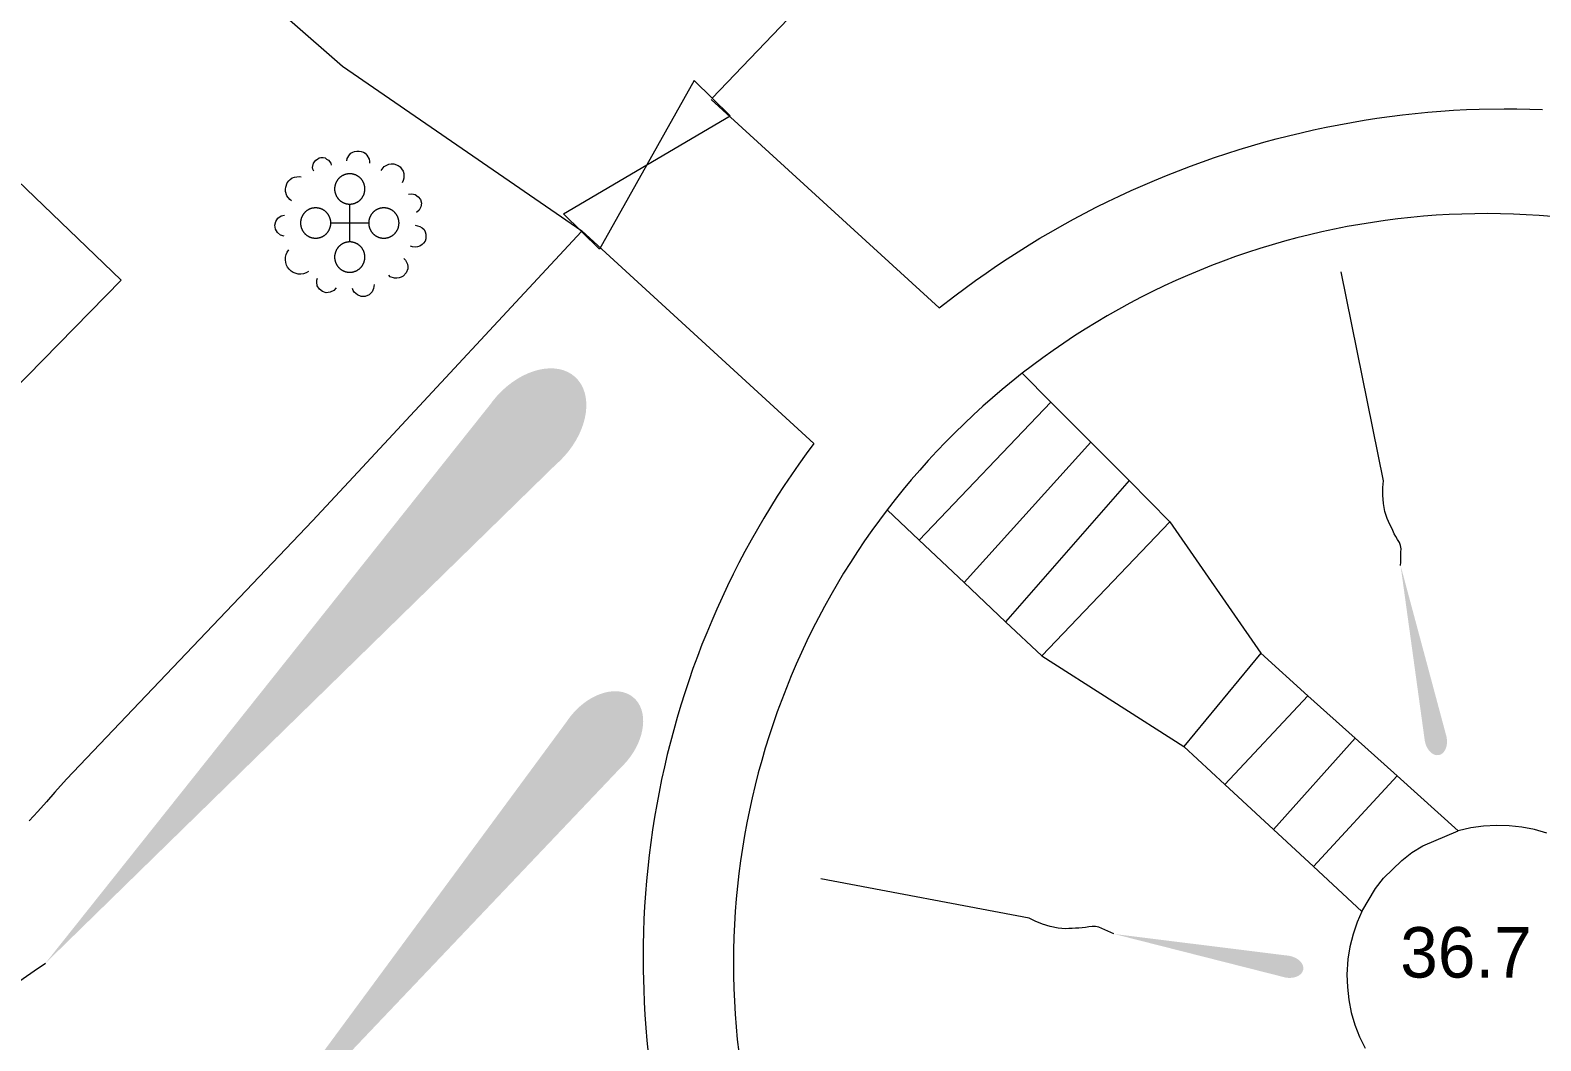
# Model space of a CAD drawing. Header units: millimetres. Extents: x 833924389 to 835767163, y 817400000 to 818811854.
# Drawn here: x 835464360 to 835494266, y 817936716 to 817956732 of the extents above; entities that cross this region are included whole.
import ezdxf
from ezdxf.enums import TextEntityAlignment as Align

# ---------------------------------------------------------------- set-up
doc = ezdxf.new("R2010")
doc.units = ezdxf.units.MM
doc.header["$LTSCALE"] = 10
doc.header["$MEASUREMENT"] = 0
doc.layers.add('01_Base_Plan', color=5, linetype='Continuous', lineweight=5)
doc.styles.add('11SW4B$0$Style-ENGINEERING', font='ENGINEERING.shx')

# ---------------------------------------------------------------- blocks, each defined once
blk = doc.blocks.new('11SW4B$0$OVTMIS')
at = {"layer": '01_Base_Plan', "linetype": 'Continuous', "lineweight": 0}
for p, q in [((-0.016, -0.011), (-0.016, 0.364)), ((-0.391, -0.011), (-0.016, -0.011)), ((-0.016, -0.011), (0.359, -0.011)), ((-0.016, -0.386), (-0.016, -0.011))]:
    blk.add_line(p, q, dxfattribs=at)
at = {"layer": '01_Base_Plan', "linetype": 'Continuous', "lineweight": 0, "flags": 128}
for points in [[(-0.729, 1.016), (-0.744, 1.054), (-0.751, 1.091), (-0.736, 1.174), (-0.691, 1.234), (-0.654, 1.256), (-0.624, 1.279), (-0.586, 1.286), (-0.541, 1.286), (-0.504, 1.279), (-0.474, 1.256), (-0.436, 1.234), (-0.391, 1.174), (-0.384, 1.136)], [(-0.076, 1.219), (-0.069, 1.264), (-0.024, 1.339), (0.006, 1.369), (0.044, 1.391), (0.081, 1.406), (0.126, 1.414), (0.171, 1.414), (0.209, 1.406), (0.254, 1.391), (0.291, 1.369), (0.321, 1.331), (0.366, 1.256), (0.374, 1.211), (0.374, 1.174)], [(-1.171, 0.431), (-1.201, 0.454), (-1.261, 0.529), (-1.291, 0.611), (-1.291, 0.656), (-1.284, 0.701), (-1.254, 0.784), (-1.224, 0.821), (-1.194, 0.851), (-1.156, 0.881), (-1.111, 0.896), (-1.021, 0.911), (-0.976, 0.904)], [(-0.016, 0.964), (-0.021, 0.964), (-0.027, 0.964), (-0.032, 0.963), (-0.037, 0.963), (-0.042, 0.963), (-0.048, 0.962), (-0.053, 0.961), (-0.058, 0.961), (-0.063, 0.96), (-0.068, 0.959), (-0.073, 0.958), (-0.079, 0.957), (-0.084, 0.956), (-0.089, 0.955), (-0.094, 0.954), (-0.099, 0.952), (-0.104, 0.951), (-0.109, 0.949), (-0.114, 0.947), (-0.119, 0.946), (-0.124, 0.944), (-0.129, 0.942), (-0.133, 0.94), (-0.138, 0.938), (-0.143, 0.936), (-0.148, 0.933), (-0.152, 0.931), (-0.157, 0.929), (-0.162, 0.926), (-0.166, 0.924), (-0.171, 0.921), (-0.175, 0.918), (-0.18, 0.915), (-0.184, 0.912), (-0.188, 0.91), (-0.193, 0.906), (-0.197, 0.903), (-0.201, 0.9), (-0.205, 0.897), (-0.209, 0.894), (-0.213, 0.89), (-0.217, 0.887), (-0.221, 0.883), (-0.225, 0.88), (-0.228, 0.876), (-0.232, 0.872), (-0.236, 0.868), (-0.239, 0.865), (-0.243, 0.861), (-0.246, 0.857), (-0.249, 0.853), (-0.253, 0.848), (-0.256, 0.844), (-0.259, 0.84), (-0.262, 0.836), (-0.265, 0.832), (-0.268, 0.827), (-0.271, 0.823), (-0.273, 0.818), (-0.276, 0.814), (-0.279, 0.809), (-0.281, 0.805), (-0.283, 0.8), (-0.286, 0.795), (-0.288, 0.79), (-0.29, 0.786), (-0.292, 0.781), (-0.294, 0.776), (-0.296, 0.771), (-0.298, 0.766), (-0.3, 0.761), (-0.301, 0.756), (-0.303, 0.751), (-0.305, 0.746), (-0.306, 0.741), (-0.307, 0.736), (-0.308, 0.731), (-0.31, 0.726), (-0.311, 0.721), (-0.312, 0.716), (-0.313, 0.711), (-0.313, 0.706), (-0.314, 0.7), (-0.315, 0.695), (-0.315, 0.69), (-0.315, 0.685), (-0.316, 0.679), (-0.316, 0.674), (-0.316, 0.669), (-0.316, 0.664), (-0.316, 0.658), (-0.316, 0.653), (-0.316, 0.648), (-0.315, 0.643), (-0.315, 0.638), (-0.315, 0.632), (-0.314, 0.627), (-0.313, 0.622), (-0.313, 0.617), (-0.312, 0.612), (-0.311, 0.607), (-0.31, 0.601), (-0.308, 0.596), (-0.307, 0.591), (-0.306, 0.586), (-0.305, 0.581), (-0.303, 0.576), (-0.301, 0.571), (-0.3, 0.566), (-0.298, 0.561), (-0.296, 0.556), (-0.294, 0.551), (-0.292, 0.547), (-0.29, 0.542), (-0.288, 0.537), (-0.286, 0.532), (-0.283, 0.528), (-0.281, 0.523), (-0.279, 0.518), (-0.276, 0.514), (-0.273, 0.509), (-0.271, 0.505), (-0.268, 0.5), (-0.265, 0.496), (-0.262, 0.492), (-0.259, 0.487), (-0.256, 0.483), (-0.253, 0.479), (-0.249, 0.475), (-0.246, 0.471), (-0.243, 0.467), (-0.239, 0.463), (-0.236, 0.459), (-0.232, 0.455), (-0.228, 0.452), (-0.225, 0.448), (-0.221, 0.444), (-0.217, 0.441), (-0.213, 0.437), (-0.209, 0.434), (-0.205, 0.431), (-0.201, 0.427), (-0.197, 0.424), (-0.193, 0.421), (-0.188, 0.418), (-0.184, 0.415), (-0.18, 0.412), (-0.175, 0.409), (-0.171, 0.407), (-0.166, 0.404), (-0.162, 0.401), (-0.157, 0.399), (-0.152, 0.396), (-0.148, 0.394), (-0.143, 0.392), (-0.138, 0.39), (-0.133, 0.388), (-0.129, 0.386), (-0.124, 0.384), (-0.119, 0.382), (-0.114, 0.38), (-0.109, 0.378), (-0.104, 0.377), (-0.099, 0.375), (-0.094, 0.374), (-0.089, 0.373), (-0.084, 0.371), (-0.079, 0.37), (-0.073, 0.369), (-0.068, 0.368), (-0.063, 0.367), (-0.058, 0.367), (-0.053, 0.366), (-0.048, 0.365), (-0.042, 0.365), (-0.037, 0.364), (-0.032, 0.364), (-0.027, 0.364), (-0.021, 0.364), (-0.016, 0.364)], [(-0.016, 0.364), (-0.011, 0.364), (-0.006, 0.364), (-0.001, 0.364), (0.005, 0.364), (0.01, 0.365), (0.015, 0.365), (0.02, 0.366), (0.026, 0.367), (0.031, 0.367), (0.036, 0.368), (0.041, 0.369), (0.046, 0.37), (0.051, 0.371), (0.056, 0.373), (0.061, 0.374), (0.067, 0.375), (0.071, 0.377), (0.077, 0.378), (0.081, 0.38), (0.086, 0.382), (0.091, 0.384), (0.096, 0.386), (0.101, 0.388), (0.106, 0.39), (0.111, 0.392), (0.115, 0.394), (0.12, 0.396), (0.125, 0.399), (0.129, 0.401), (0.134, 0.404), (0.138, 0.407), (0.143, 0.409), (0.147, 0.412), (0.152, 0.415), (0.156, 0.418), (0.16, 0.421), (0.164, 0.424), (0.169, 0.427), (0.173, 0.431), (0.177, 0.434), (0.181, 0.437), (0.185, 0.441), (0.188, 0.444), (0.192, 0.448), (0.196, 0.452), (0.2, 0.455), (0.203, 0.459), (0.207, 0.463), (0.21, 0.467), (0.214, 0.471), (0.217, 0.475), (0.22, 0.479), (0.223, 0.483), (0.227, 0.487), (0.23, 0.492), (0.233, 0.496), (0.235, 0.5), (0.238, 0.505), (0.241, 0.509), (0.244, 0.514), (0.246, 0.518), (0.249, 0.523), (0.251, 0.528), (0.253, 0.532), (0.256, 0.537), (0.258, 0.542), (0.26, 0.547), (0.262, 0.551), (0.264, 0.556), (0.266, 0.561), (0.267, 0.566), (0.269, 0.571), (0.271, 0.576), (0.272, 0.581), (0.274, 0.586), (0.275, 0.591), (0.276, 0.596), (0.277, 0.601), (0.278, 0.607), (0.279, 0.612), (0.28, 0.617), (0.281, 0.622), (0.282, 0.627), (0.282, 0.632), (0.283, 0.638), (0.283, 0.643), (0.283, 0.648), (0.284, 0.653), (0.284, 0.658), (0.284, 0.664), (0.284, 0.669), (0.284, 0.674), (0.283, 0.679), (0.283, 0.685), (0.283, 0.69), (0.282, 0.695), (0.282, 0.7), (0.281, 0.706), (0.28, 0.711), (0.279, 0.716), (0.278, 0.721), (0.277, 0.726), (0.276, 0.731), (0.275, 0.736), (0.274, 0.741), (0.272, 0.746), (0.271, 0.751), (0.269, 0.756), (0.267, 0.761), (0.266, 0.766), (0.264, 0.771), (0.262, 0.776), (0.26, 0.781), (0.258, 0.786), (0.256, 0.79), (0.253, 0.795), (0.251, 0.8), (0.249, 0.805), (0.246, 0.809), (0.244, 0.814), (0.241, 0.818), (0.238, 0.823), (0.235, 0.827), (0.233, 0.832), (0.23, 0.836), (0.227, 0.84), (0.223, 0.844), (0.22, 0.848), (0.217, 0.853), (0.214, 0.857), (0.21, 0.861), (0.207, 0.865), (0.203, 0.868), (0.2, 0.872), (0.196, 0.876), (0.192, 0.88), (0.188, 0.883), (0.185, 0.887), (0.181, 0.89), (0.177, 0.894), (0.173, 0.897), (0.169, 0.9), (0.164, 0.903), (0.16, 0.906), (0.156, 0.91), (0.152, 0.912), (0.147, 0.915), (0.143, 0.918), (0.138, 0.921), (0.134, 0.924), (0.129, 0.926), (0.125, 0.929), (0.12, 0.931), (0.115, 0.933), (0.111, 0.936), (0.106, 0.938), (0.101, 0.94), (0.096, 0.942), (0.091, 0.944), (0.086, 0.946), (0.081, 0.947), (0.077, 0.949), (0.071, 0.951), (0.067, 0.952), (0.061, 0.954), (0.056, 0.955), (0.051, 0.956), (0.046, 0.957), (0.041, 0.958), (0.036, 0.959), (0.031, 0.96), (0.026, 0.961), (0.02, 0.961), (0.015, 0.962), (0.01, 0.963), (0.005, 0.963), (-0.001, 0.963), (-0.006, 0.964), (-0.011, 0.964), (-0.016, 0.964)], [(0.606, 1.031), (0.666, 1.106), (0.756, 1.151), (0.801, 1.159), (0.854, 1.159), (0.944, 1.129), (0.981, 1.099), (1.011, 1.061), (1.041, 1.016), (1.056, 0.971), (1.056, 0.874), (1.041, 0.829), (1.019, 0.784)], [(1.146, 0.559), (1.214, 0.566), (1.281, 0.551), (1.341, 0.506), (1.386, 0.454), (1.401, 0.379), (1.394, 0.311), (1.356, 0.244), (1.304, 0.199)], [(-1.314, -0.274), (-1.389, -0.251), (-1.449, -0.199), (-1.486, -0.131), (-1.501, -0.056), (-1.479, 0.019), (-1.441, 0.086), (-1.374, 0.131), (-1.306, 0.146)], [(-0.391, -0.011), (-0.391, -0.006), (-0.391, -0.001), (-0.392, 0.004), (-0.392, 0.01), (-0.392, 0.015), (-0.393, 0.02), (-0.393, 0.025), (-0.394, 0.031), (-0.395, 0.036), (-0.396, 0.041), (-0.397, 0.046), (-0.398, 0.051), (-0.399, 0.056), (-0.4, 0.061), (-0.401, 0.066), (-0.403, 0.071), (-0.404, 0.076), (-0.406, 0.081), (-0.408, 0.086), (-0.409, 0.091), (-0.411, 0.096), (-0.413, 0.101), (-0.415, 0.106), (-0.417, 0.111), (-0.419, 0.115), (-0.422, 0.12), (-0.424, 0.125), (-0.426, 0.13), (-0.429, 0.134), (-0.431, 0.139), (-0.434, 0.143), (-0.437, 0.148), (-0.44, 0.152), (-0.442, 0.157), (-0.445, 0.161), (-0.448, 0.165), (-0.452, 0.169), (-0.455, 0.173), (-0.458, 0.178), (-0.461, 0.182), (-0.465, 0.186), (-0.468, 0.19), (-0.472, 0.193), (-0.475, 0.197), (-0.479, 0.201), (-0.483, 0.205), (-0.487, 0.208), (-0.49, 0.212), (-0.494, 0.215), (-0.498, 0.219), (-0.502, 0.222), (-0.506, 0.225), (-0.511, 0.228), (-0.515, 0.231), (-0.519, 0.235), (-0.523, 0.237), (-0.528, 0.24), (-0.532, 0.243), (-0.537, 0.246), (-0.541, 0.249), (-0.546, 0.251), (-0.55, 0.254), (-0.555, 0.256), (-0.56, 0.258), (-0.564, 0.261), (-0.569, 0.263), (-0.574, 0.265), (-0.579, 0.267), (-0.584, 0.269), (-0.589, 0.271), (-0.594, 0.272), (-0.598, 0.274), (-0.604, 0.276), (-0.608, 0.277), (-0.614, 0.279), (-0.619, 0.28), (-0.624, 0.281), (-0.629, 0.282), (-0.634, 0.283), (-0.639, 0.284), (-0.644, 0.285), (-0.649, 0.286), (-0.655, 0.286), (-0.66, 0.287), (-0.665, 0.288), (-0.67, 0.288), (-0.676, 0.288), (-0.681, 0.289), (-0.686, 0.289), (-0.691, 0.289), (-0.696, 0.289), (-0.702, 0.289), (-0.707, 0.288), (-0.712, 0.288), (-0.717, 0.288), (-0.723, 0.287), (-0.728, 0.286), (-0.733, 0.286), (-0.738, 0.285), (-0.743, 0.284), (-0.748, 0.283), (-0.754, 0.282), (-0.759, 0.281), (-0.764, 0.28), (-0.769, 0.279), (-0.774, 0.277), (-0.779, 0.276), (-0.784, 0.274), (-0.789, 0.272), (-0.794, 0.271), (-0.799, 0.269), (-0.804, 0.267), (-0.808, 0.265), (-0.813, 0.263), (-0.818, 0.261), (-0.823, 0.258), (-0.827, 0.256), (-0.832, 0.254), (-0.837, 0.251), (-0.841, 0.249), (-0.846, 0.246), (-0.85, 0.243), (-0.855, 0.24), (-0.859, 0.237), (-0.863, 0.235), (-0.868, 0.231), (-0.872, 0.228), (-0.876, 0.225), (-0.88, 0.222), (-0.884, 0.219), (-0.888, 0.215), (-0.892, 0.212), (-0.896, 0.208), (-0.9, 0.205), (-0.903, 0.201), (-0.907, 0.197), (-0.911, 0.193), (-0.914, 0.19), (-0.918, 0.186), (-0.921, 0.182), (-0.924, 0.178), (-0.928, 0.173), (-0.931, 0.169), (-0.934, 0.165), (-0.937, 0.161), (-0.94, 0.157), (-0.943, 0.152), (-0.946, 0.148), (-0.948, 0.143), (-0.951, 0.139), (-0.954, 0.134), (-0.956, 0.13), (-0.958, 0.125), (-0.961, 0.12), (-0.963, 0.115), (-0.965, 0.111), (-0.967, 0.106), (-0.969, 0.101), (-0.971, 0.096), (-0.973, 0.091), (-0.975, 0.086), (-0.976, 0.081), (-0.978, 0.076), (-0.98, 0.071), (-0.981, 0.066), (-0.982, 0.061), (-0.983, 0.056), (-0.985, 0.051), (-0.986, 0.046), (-0.987, 0.041), (-0.988, 0.036), (-0.988, 0.031), (-0.989, 0.025), (-0.99, 0.02), (-0.99, 0.015), (-0.99, 0.01), (-0.991, 0.004), (-0.991, -0.001), (-0.991, -0.006), (-0.991, -0.011), (-0.991, -0.017), (-0.991, -0.022), (-0.991, -0.027), (-0.99, -0.032), (-0.99, -0.037), (-0.99, -0.043), (-0.989, -0.048), (-0.988, -0.053), (-0.988, -0.058), (-0.987, -0.063), (-0.986, -0.068), (-0.985, -0.074), (-0.983, -0.079), (-0.982, -0.084), (-0.981, -0.089), (-0.98, -0.094), (-0.978, -0.099), (-0.976, -0.104), (-0.975, -0.109), (-0.973, -0.114), (-0.971, -0.119), (-0.969, -0.124), (-0.967, -0.128), (-0.965, -0.133), (-0.963, -0.138), (-0.961, -0.143), (-0.958, -0.147), (-0.956, -0.152), (-0.954, -0.157), (-0.951, -0.161), (-0.948, -0.166), (-0.946, -0.17), (-0.943, -0.175), (-0.94, -0.179), (-0.937, -0.183), (-0.934, -0.188), (-0.931, -0.192), (-0.928, -0.196), (-0.924, -0.2), (-0.921, -0.204), (-0.918, -0.208), (-0.914, -0.212), (-0.911, -0.216), (-0.907, -0.22), (-0.903, -0.223), (-0.9, -0.227), (-0.896, -0.231), (-0.892, -0.234), (-0.888, -0.238), (-0.884, -0.241), (-0.88, -0.244), (-0.876, -0.248), (-0.872, -0.251), (-0.868, -0.254), (-0.863, -0.257), (-0.859, -0.26), (-0.855, -0.263), (-0.85, -0.266), (-0.846, -0.268), (-0.841, -0.271), (-0.837, -0.274), (-0.832, -0.276), (-0.827, -0.279), (-0.823, -0.281), (-0.818, -0.283), (-0.813, -0.285), (-0.808, -0.287), (-0.804, -0.289), (-0.799, -0.291), (-0.794, -0.293), (-0.789, -0.295), (-0.784, -0.297), (-0.779, -0.298), (-0.774, -0.3), (-0.769, -0.301), (-0.764, -0.302), (-0.759, -0.304), (-0.754, -0.305), (-0.748, -0.306), (-0.743, -0.307), (-0.738, -0.308), (-0.733, -0.308), (-0.728, -0.309), (-0.723, -0.31), (-0.717, -0.31), (-0.712, -0.311), (-0.707, -0.311), (-0.702, -0.311), (-0.696, -0.311), (-0.691, -0.311), (-0.686, -0.311), (-0.681, -0.311), (-0.676, -0.311), (-0.67, -0.311), (-0.665, -0.31), (-0.66, -0.31), (-0.655, -0.309), (-0.649, -0.308), (-0.644, -0.308), (-0.639, -0.307), (-0.634, -0.306), (-0.629, -0.305), (-0.624, -0.304), (-0.619, -0.302), (-0.614, -0.301), (-0.608, -0.3), (-0.604, -0.298), (-0.598, -0.297), (-0.594, -0.295), (-0.589, -0.293), (-0.584, -0.291), (-0.579, -0.289), (-0.574, -0.287), (-0.569, -0.285), (-0.564, -0.283), (-0.56, -0.281), (-0.555, -0.279), (-0.55, -0.276), (-0.546, -0.274), (-0.541, -0.271), (-0.537, -0.268), (-0.532, -0.266), (-0.528, -0.263), (-0.523, -0.26), (-0.519, -0.257), (-0.515, -0.254), (-0.511, -0.251), (-0.506, -0.248), (-0.502, -0.244), (-0.498, -0.241), (-0.494, -0.238), (-0.49, -0.234), (-0.487, -0.231), (-0.483, -0.227), (-0.479, -0.223), (-0.475, -0.22), (-0.472, -0.216), (-0.468, -0.212), (-0.465, -0.208), (-0.461, -0.204), (-0.458, -0.2), (-0.455, -0.196), (-0.452, -0.192), (-0.448, -0.188), (-0.445, -0.183), (-0.442, -0.179), (-0.44, -0.175), (-0.437, -0.17), (-0.434, -0.166), (-0.431, -0.161), (-0.429, -0.157), (-0.426, -0.152), (-0.424, -0.147), (-0.422, -0.143), (-0.419, -0.138), (-0.417, -0.133), (-0.415, -0.128), (-0.413, -0.124), (-0.411, -0.119), (-0.409, -0.114), (-0.408, -0.109), (-0.406, -0.104), (-0.404, -0.099), (-0.403, -0.094), (-0.401, -0.089), (-0.4, -0.084), (-0.399, -0.079), (-0.398, -0.074), (-0.397, -0.068), (-0.396, -0.063), (-0.395, -0.058), (-0.394, -0.053), (-0.393, -0.048), (-0.393, -0.043), (-0.392, -0.037), (-0.392, -0.032), (-0.392, -0.027), (-0.391, -0.022), (-0.391, -0.017), (-0.391, -0.011)], [(0.959, -0.011), (0.959, -0.006), (0.959, -0.001), (0.958, 0.004), (0.958, 0.01), (0.958, 0.015), (0.957, 0.02), (0.957, 0.025), (0.956, 0.031), (0.955, 0.036), (0.954, 0.041), (0.953, 0.046), (0.952, 0.051), (0.951, 0.056), (0.95, 0.061), (0.949, 0.066), (0.947, 0.071), (0.946, 0.076), (0.944, 0.081), (0.942, 0.086), (0.941, 0.091), (0.939, 0.096), (0.937, 0.101), (0.935, 0.106), (0.933, 0.111), (0.931, 0.115), (0.928, 0.12), (0.926, 0.125), (0.924, 0.13), (0.921, 0.134), (0.919, 0.139), (0.916, 0.143), (0.913, 0.148), (0.91, 0.152), (0.908, 0.157), (0.905, 0.161), (0.902, 0.165), (0.898, 0.169), (0.895, 0.173), (0.892, 0.178), (0.889, 0.182), (0.885, 0.186), (0.882, 0.19), (0.878, 0.193), (0.875, 0.197), (0.871, 0.201), (0.867, 0.205), (0.863, 0.208), (0.86, 0.212), (0.856, 0.215), (0.852, 0.219), (0.848, 0.222), (0.844, 0.225), (0.839, 0.228), (0.835, 0.231), (0.831, 0.235), (0.827, 0.237), (0.822, 0.24), (0.818, 0.243), (0.813, 0.246), (0.809, 0.249), (0.804, 0.251), (0.8, 0.254), (0.795, 0.256), (0.79, 0.258), (0.786, 0.261), (0.781, 0.263), (0.776, 0.265), (0.771, 0.267), (0.766, 0.269), (0.761, 0.271), (0.756, 0.272), (0.752, 0.274), (0.746, 0.276), (0.742, 0.277), (0.736, 0.279), (0.731, 0.28), (0.726, 0.281), (0.721, 0.282), (0.716, 0.283), (0.711, 0.284), (0.706, 0.285), (0.701, 0.286), (0.695, 0.286), (0.69, 0.287), (0.685, 0.288), (0.68, 0.288), (0.674, 0.288), (0.669, 0.289), (0.664, 0.289), (0.659, 0.289), (0.654, 0.289), (0.648, 0.289), (0.643, 0.288), (0.638, 0.288), (0.633, 0.288), (0.627, 0.287), (0.622, 0.286), (0.617, 0.286), (0.612, 0.285), (0.607, 0.284), (0.602, 0.283), (0.596, 0.282), (0.591, 0.281), (0.586, 0.28), (0.581, 0.279), (0.576, 0.277), (0.571, 0.276), (0.566, 0.274), (0.561, 0.272), (0.556, 0.271), (0.551, 0.269), (0.546, 0.267), (0.542, 0.265), (0.537, 0.263), (0.532, 0.261), (0.527, 0.258), (0.523, 0.256), (0.518, 0.254), (0.513, 0.251), (0.509, 0.249), (0.504, 0.246), (0.5, 0.243), (0.495, 0.24), (0.491, 0.237), (0.487, 0.235), (0.482, 0.231), (0.478, 0.228), (0.474, 0.225), (0.47, 0.222), (0.466, 0.219), (0.462, 0.215), (0.458, 0.212), (0.454, 0.208), (0.45, 0.205), (0.447, 0.201), (0.443, 0.197), (0.439, 0.193), (0.436, 0.19), (0.432, 0.186), (0.429, 0.182), (0.426, 0.178), (0.422, 0.173), (0.419, 0.169), (0.416, 0.165), (0.413, 0.161), (0.41, 0.157), (0.407, 0.152), (0.404, 0.148), (0.402, 0.143), (0.399, 0.139), (0.396, 0.134), (0.394, 0.13), (0.392, 0.125), (0.389, 0.12), (0.387, 0.115), (0.385, 0.111), (0.383, 0.106), (0.381, 0.101), (0.379, 0.096), (0.377, 0.091), (0.375, 0.086), (0.374, 0.081), (0.372, 0.076), (0.37, 0.071), (0.369, 0.066), (0.368, 0.061), (0.367, 0.056), (0.365, 0.051), (0.364, 0.046), (0.363, 0.041), (0.362, 0.036), (0.362, 0.031), (0.361, 0.025), (0.36, 0.02), (0.36, 0.015), (0.36, 0.01), (0.359, 0.004), (0.359, -0.001), (0.359, -0.006), (0.359, -0.011)], [(0.359, -0.011), (0.359, -0.017), (0.359, -0.022), (0.359, -0.027), (0.36, -0.032), (0.36, -0.037), (0.36, -0.043), (0.361, -0.048), (0.362, -0.053), (0.362, -0.058), (0.363, -0.063), (0.364, -0.068), (0.365, -0.074), (0.367, -0.079), (0.368, -0.084), (0.369, -0.089), (0.37, -0.094), (0.372, -0.099), (0.374, -0.104), (0.375, -0.109), (0.377, -0.114), (0.379, -0.119), (0.381, -0.124), (0.383, -0.128), (0.385, -0.133), (0.387, -0.138), (0.389, -0.143), (0.392, -0.147), (0.394, -0.152), (0.396, -0.157), (0.399, -0.161), (0.402, -0.166), (0.404, -0.17), (0.407, -0.175), (0.41, -0.179), (0.413, -0.183), (0.416, -0.188), (0.419, -0.192), (0.422, -0.196), (0.426, -0.2), (0.429, -0.204), (0.432, -0.208), (0.436, -0.212), (0.439, -0.216), (0.443, -0.22), (0.447, -0.223), (0.45, -0.227), (0.454, -0.231), (0.458, -0.234), (0.462, -0.238), (0.466, -0.241), (0.47, -0.244), (0.474, -0.248), (0.478, -0.251), (0.482, -0.254), (0.487, -0.257), (0.491, -0.26), (0.495, -0.263), (0.5, -0.266), (0.504, -0.268), (0.509, -0.271), (0.513, -0.274), (0.518, -0.276), (0.523, -0.279), (0.527, -0.281), (0.532, -0.283), (0.537, -0.285), (0.542, -0.287), (0.546, -0.289), (0.551, -0.291), (0.556, -0.293), (0.561, -0.295), (0.566, -0.297), (0.571, -0.298), (0.576, -0.3), (0.581, -0.301), (0.586, -0.302), (0.591, -0.304), (0.596, -0.305), (0.602, -0.306), (0.607, -0.307), (0.612, -0.308), (0.617, -0.308), (0.622, -0.309), (0.627, -0.31), (0.633, -0.31), (0.638, -0.311), (0.643, -0.311), (0.648, -0.311), (0.654, -0.311), (0.659, -0.311), (0.664, -0.311), (0.669, -0.311), (0.674, -0.311), (0.68, -0.311), (0.685, -0.31), (0.69, -0.31), (0.695, -0.309), (0.701, -0.308), (0.706, -0.308), (0.711, -0.307), (0.716, -0.306), (0.721, -0.305), (0.726, -0.304), (0.731, -0.302), (0.736, -0.301), (0.742, -0.3), (0.746, -0.298), (0.752, -0.297), (0.756, -0.295), (0.761, -0.293), (0.766, -0.291), (0.771, -0.289), (0.776, -0.287), (0.781, -0.285), (0.786, -0.283), (0.79, -0.281), (0.795, -0.279), (0.8, -0.276), (0.804, -0.274), (0.809, -0.271), (0.813, -0.268), (0.818, -0.266), (0.822, -0.263), (0.827, -0.26), (0.831, -0.257), (0.835, -0.254), (0.839, -0.251), (0.844, -0.248), (0.848, -0.244), (0.852, -0.241), (0.856, -0.238), (0.86, -0.234), (0.863, -0.231), (0.867, -0.227), (0.871, -0.223), (0.875, -0.22), (0.878, -0.216), (0.882, -0.212), (0.885, -0.208), (0.889, -0.204), (0.892, -0.2), (0.895, -0.196), (0.898, -0.192), (0.902, -0.188), (0.905, -0.183), (0.908, -0.179), (0.91, -0.175), (0.913, -0.17), (0.916, -0.166), (0.919, -0.161), (0.921, -0.157), (0.924, -0.152), (0.926, -0.147), (0.928, -0.143), (0.931, -0.138), (0.933, -0.133), (0.935, -0.128), (0.937, -0.124), (0.939, -0.119), (0.941, -0.114), (0.942, -0.109), (0.944, -0.104), (0.946, -0.099), (0.947, -0.094), (0.949, -0.089), (0.95, -0.084), (0.951, -0.079), (0.952, -0.074), (0.953, -0.068), (0.954, -0.063), (0.955, -0.058), (0.956, -0.053), (0.957, -0.048), (0.957, -0.043), (0.958, -0.037), (0.958, -0.032), (0.958, -0.027), (0.959, -0.022), (0.959, -0.017), (0.959, -0.011)], [(1.281, -0.056), (1.326, -0.064), (1.371, -0.079), (1.416, -0.109), (1.454, -0.139), (1.476, -0.184), (1.491, -0.229), (1.491, -0.326), (1.476, -0.371), (1.446, -0.409), (1.416, -0.439), (1.371, -0.469), (1.326, -0.484), (1.281, -0.491), (1.229, -0.484), (1.184, -0.469)], [(-0.834, -0.971), (-0.879, -1.001), (-0.931, -1.016), (-0.984, -1.024), (-1.036, -1.024), (-1.134, -0.994), (-1.179, -0.964), (-1.216, -0.926), (-1.246, -0.889), (-1.269, -0.844), (-1.284, -0.791), (-1.291, -0.739), (-1.291, -0.686), (-1.276, -0.634), (-1.254, -0.589), (-1.224, -0.544)], [(-0.016, -0.386), (-0.021, -0.386), (-0.027, -0.386), (-0.032, -0.387), (-0.037, -0.387), (-0.042, -0.387), (-0.048, -0.388), (-0.053, -0.389), (-0.058, -0.389), (-0.063, -0.39), (-0.068, -0.391), (-0.073, -0.392), (-0.079, -0.393), (-0.084, -0.394), (-0.089, -0.395), (-0.094, -0.396), (-0.099, -0.398), (-0.104, -0.399), (-0.109, -0.401), (-0.114, -0.403), (-0.119, -0.404), (-0.124, -0.406), (-0.129, -0.408), (-0.133, -0.41), (-0.138, -0.412), (-0.143, -0.414), (-0.148, -0.417), (-0.152, -0.419), (-0.157, -0.421), (-0.162, -0.424), (-0.166, -0.426), (-0.171, -0.429), (-0.175, -0.432), (-0.18, -0.435), (-0.184, -0.438), (-0.188, -0.44), (-0.193, -0.444), (-0.197, -0.447), (-0.201, -0.45), (-0.205, -0.453), (-0.209, -0.456), (-0.213, -0.46), (-0.217, -0.463), (-0.221, -0.467), (-0.225, -0.47), (-0.228, -0.474), (-0.232, -0.478), (-0.236, -0.482), (-0.239, -0.485), (-0.243, -0.489), (-0.246, -0.493), (-0.249, -0.497), (-0.253, -0.502), (-0.256, -0.506), (-0.259, -0.51), (-0.262, -0.514), (-0.265, -0.518), (-0.268, -0.523), (-0.271, -0.527), (-0.273, -0.532), (-0.276, -0.536), (-0.279, -0.541), (-0.281, -0.545), (-0.283, -0.55), (-0.286, -0.555), (-0.288, -0.56), (-0.29, -0.564), (-0.292, -0.569), (-0.294, -0.574), (-0.296, -0.579), (-0.298, -0.584), (-0.3, -0.589), (-0.301, -0.594), (-0.303, -0.599), (-0.305, -0.604), (-0.306, -0.609), (-0.307, -0.614), (-0.308, -0.619), (-0.31, -0.624), (-0.311, -0.629), (-0.312, -0.634), (-0.313, -0.639), (-0.313, -0.644), (-0.314, -0.65), (-0.315, -0.655), (-0.315, -0.66), (-0.315, -0.665), (-0.316, -0.671), (-0.316, -0.676), (-0.316, -0.681), (-0.316, -0.686), (-0.316, -0.692), (-0.316, -0.697), (-0.316, -0.702), (-0.315, -0.707), (-0.315, -0.712), (-0.315, -0.718), (-0.314, -0.723), (-0.313, -0.728), (-0.313, -0.733), (-0.312, -0.738), (-0.311, -0.743), (-0.31, -0.749), (-0.308, -0.754), (-0.307, -0.759), (-0.306, -0.764), (-0.305, -0.769), (-0.303, -0.774), (-0.301, -0.779), (-0.3, -0.784), (-0.298, -0.789), (-0.296, -0.794), (-0.294, -0.799), (-0.292, -0.803), (-0.29, -0.808), (-0.288, -0.813), (-0.286, -0.818), (-0.283, -0.822), (-0.281, -0.827), (-0.279, -0.832), (-0.276, -0.836), (-0.273, -0.841), (-0.271, -0.845), (-0.268, -0.85), (-0.265, -0.854), (-0.262, -0.858), (-0.259, -0.863), (-0.256, -0.867), (-0.253, -0.871), (-0.249, -0.875), (-0.246, -0.879), (-0.243, -0.883), (-0.239, -0.887), (-0.236, -0.891), (-0.232, -0.895), (-0.228, -0.898), (-0.225, -0.902), (-0.221, -0.906), (-0.217, -0.909), (-0.213, -0.913), (-0.209, -0.916), (-0.205, -0.919), (-0.201, -0.923), (-0.197, -0.926), (-0.193, -0.929), (-0.188, -0.932), (-0.184, -0.935), (-0.18, -0.938), (-0.175, -0.941), (-0.171, -0.943), (-0.166, -0.946), (-0.162, -0.949), (-0.157, -0.951), (-0.152, -0.954), (-0.148, -0.956), (-0.143, -0.958), (-0.138, -0.96), (-0.133, -0.962), (-0.129, -0.964), (-0.124, -0.966), (-0.119, -0.968), (-0.114, -0.97), (-0.109, -0.972), (-0.104, -0.973), (-0.099, -0.975), (-0.094, -0.976), (-0.089, -0.977), (-0.084, -0.979), (-0.079, -0.98), (-0.073, -0.981), (-0.068, -0.982), (-0.063, -0.983), (-0.058, -0.983), (-0.053, -0.984), (-0.048, -0.985), (-0.042, -0.985), (-0.037, -0.986), (-0.032, -0.986), (-0.027, -0.986), (-0.021, -0.986), (-0.016, -0.986), (-0.011, -0.986), (-0.006, -0.986), (-0.001, -0.986), (0.005, -0.986), (0.01, -0.985), (0.015, -0.985), (0.02, -0.984), (0.026, -0.983), (0.031, -0.983), (0.036, -0.982), (0.041, -0.981), (0.046, -0.98), (0.051, -0.979), (0.056, -0.977), (0.061, -0.976), (0.067, -0.975), (0.071, -0.973), (0.077, -0.972), (0.081, -0.97), (0.086, -0.968), (0.091, -0.966), (0.096, -0.964), (0.101, -0.962), (0.106, -0.96), (0.111, -0.958), (0.115, -0.956), (0.12, -0.954), (0.125, -0.951), (0.129, -0.949), (0.134, -0.946), (0.138, -0.943), (0.143, -0.941), (0.147, -0.938), (0.152, -0.935), (0.156, -0.932), (0.16, -0.929), (0.164, -0.926), (0.169, -0.923), (0.173, -0.919), (0.177, -0.916), (0.181, -0.913), (0.185, -0.909), (0.188, -0.906), (0.192, -0.902), (0.196, -0.898), (0.2, -0.895), (0.203, -0.891), (0.207, -0.887), (0.21, -0.883), (0.214, -0.879), (0.217, -0.875), (0.22, -0.871), (0.223, -0.867), (0.227, -0.863), (0.23, -0.858), (0.233, -0.854), (0.235, -0.85), (0.238, -0.845), (0.241, -0.841), (0.244, -0.836), (0.246, -0.832), (0.249, -0.827), (0.251, -0.822), (0.253, -0.818), (0.256, -0.813), (0.258, -0.808), (0.26, -0.803), (0.262, -0.799), (0.264, -0.794), (0.266, -0.789), (0.267, -0.784), (0.269, -0.779), (0.271, -0.774), (0.272, -0.769), (0.274, -0.764), (0.275, -0.759), (0.276, -0.754), (0.277, -0.749), (0.278, -0.743), (0.279, -0.738), (0.28, -0.733), (0.281, -0.728), (0.282, -0.723), (0.282, -0.718), (0.283, -0.712), (0.283, -0.707), (0.283, -0.702), (0.284, -0.697), (0.284, -0.692), (0.284, -0.686), (0.284, -0.681), (0.284, -0.676), (0.283, -0.671), (0.283, -0.665), (0.283, -0.66), (0.282, -0.655), (0.282, -0.65), (0.281, -0.644), (0.28, -0.639), (0.279, -0.634), (0.278, -0.629), (0.277, -0.624), (0.276, -0.619), (0.275, -0.614), (0.274, -0.609), (0.272, -0.604), (0.271, -0.599), (0.269, -0.594), (0.267, -0.589), (0.266, -0.584), (0.264, -0.579), (0.262, -0.574), (0.26, -0.569), (0.258, -0.564), (0.256, -0.56), (0.253, -0.555), (0.251, -0.55), (0.249, -0.545), (0.246, -0.541), (0.244, -0.536), (0.241, -0.532), (0.238, -0.527), (0.235, -0.523), (0.233, -0.518), (0.23, -0.514), (0.227, -0.51), (0.223, -0.506), (0.22, -0.502), (0.217, -0.497), (0.214, -0.493), (0.21, -0.489), (0.207, -0.485), (0.203, -0.482), (0.2, -0.478), (0.196, -0.474), (0.192, -0.47), (0.188, -0.467), (0.185, -0.463), (0.181, -0.46), (0.177, -0.456), (0.173, -0.453), (0.169, -0.45), (0.164, -0.447), (0.16, -0.444), (0.156, -0.44), (0.152, -0.438), (0.147, -0.435), (0.143, -0.432), (0.138, -0.429), (0.134, -0.426), (0.129, -0.424), (0.125, -0.421), (0.12, -0.419), (0.115, -0.417), (0.111, -0.414), (0.106, -0.412), (0.101, -0.41), (0.096, -0.408), (0.091, -0.406), (0.086, -0.404), (0.081, -0.403), (0.077, -0.401), (0.071, -0.399), (0.067, -0.398), (0.061, -0.396), (0.056, -0.395), (0.051, -0.394), (0.046, -0.393), (0.041, -0.392), (0.036, -0.391), (0.031, -0.39), (0.026, -0.389), (0.02, -0.389), (0.015, -0.388), (0.01, -0.387), (0.005, -0.387), (-0.001, -0.387), (-0.006, -0.386), (-0.011, -0.386), (-0.016, -0.386)], [(1.056, -0.716), (1.086, -0.746), (1.109, -0.784), (1.124, -0.829), (1.131, -0.874), (1.131, -0.919), (1.101, -1.001), (1.041, -1.061), (1.004, -1.084), (0.959, -1.099), (0.914, -1.106), (0.869, -1.106), (0.786, -1.076), (0.756, -1.046)], [(-0.286, -1.294), (-0.331, -1.346), (-0.406, -1.384), (-0.481, -1.391), (-0.556, -1.369), (-0.616, -1.324), (-0.661, -1.256), (-0.669, -1.181), (-0.669, -1.144), (-0.654, -1.106)], [(0.464, -1.226), (0.456, -1.309), (0.426, -1.376), (0.366, -1.436), (0.291, -1.466), (0.209, -1.466), (0.134, -1.436), (0.074, -1.384), (0.051, -1.346), (0.036, -1.309)]]:
    blk.add_lwpolyline(points, dxfattribs=at)

msp = doc.modelspace()

# ---------------------------------------------------------------- hatches: boundary and pattern name
at = {"layer": '01_Base_Plan', "linetype": 'Continuous'}
h = msp.add_hatch(color=256, dxfattribs=at)
edge = h.paths.add_edge_path()
edge.add_ellipse((835474269, 817948892), major_axis=(-878, -972), ratio=0.683333, start_angle=0, end_angle=360)
h = msp.add_hatch(color=256, dxfattribs=at)
edge = h.paths.add_edge_path()
edge.add_ellipse((835475630, 817942717), major_axis=(-670, -801), ratio=0.683333, start_angle=0, end_angle=360)
h = msp.add_hatch(color=256, dxfattribs=at)
edge = h.paths.add_edge_path()
edge.add_ellipse((835492186, 817942689), major_axis=(-64, 314), ratio=0.683333, start_angle=0, end_angle=360)
h = msp.add_hatch(color=256, dxfattribs=at)
edge = h.paths.add_edge_path()
edge.add_ellipse((835489249, 817938184), major_axis=(-314, 59), ratio=0.683333, start_angle=0, end_angle=360)

# ---------------------------------------------------------------- linework, layer by layer
for p, q in [((835475273, 817952746), (835470845, 817947980)), ((835491150, 817947808), (835490312, 817951946)), ((835484569, 817949364), (835481962, 817946632)), ((835485355, 817948574), (835482852, 817945792)), ((835486114, 817947810), (835483671, 817945017)), ((835486924, 817946996), (835484389, 817944339)), ((835486924, 817946996), (835488721, 817944391)), ((835484389, 817944339), (835487200, 817942548)), ((835488721, 817944391), (835487200, 817942548)), ((835489656, 817943551), (835488013, 817941794)), ((835490593, 817942708), (835488974, 817940902)), ((835491423, 817941961), (835489766, 817940167)), ((835484140, 817939147), (835480010, 817939925))]:
    msp.add_line(p, q, dxfattribs=at)
at = {"layer": '01_Base_Plan', "linetype": 'Continuous', "flags": 128}
for points in [[(835482093, 817959795), (835479362, 817956948), (835477862, 817955385)], [(835467446, 817958732), (835470540, 817956021), (835475281, 817952755), (835479872, 817948546), (835479722, 817948341), (835479574, 817948135), (835479430, 817947925), (835479289, 817947714), (835479151, 817947501), (835479016, 817947286), (835478884, 817947069), (835478756, 817946849), (835478631, 817946628), (835478510, 817946406), (835478391, 817946181), (835478276, 817945955), (835478165, 817945726), (835478057, 817945497), (835477952, 817945266), (835477851, 817945033), (835477753, 817944798), (835477659, 817944563), (835477568, 817944326), (835477481, 817944087), (835477398, 817943848), (835477318, 817943607), (835477241, 817943365), (835477169, 817943122), (835477100, 817942877), (835477034, 817942632), (835476972, 817942386), (835476914, 817942139), (835476860, 817941891), (835476810, 817941643), (835476763, 817941393), (835476720, 817941143), (835476680, 817940893), (835476644, 817940642), (835476613, 817940390), (835476584, 817940138), (835476560, 817939885), (835476540, 817939633), (835476523, 817939379), (835476510, 817939126), (835476501, 817938873), (835476495, 817938619), (835476494, 817938365), (835476496, 817938112), (835476506, 817937735), (835476515, 817937482), (835476528, 817937228), (835476546, 817936975), (835476567, 817936723), (835476592, 817936470)], [(835463680, 817949251), (835466160, 817951782), (835461876, 817955892)], [(835477839, 817955361), (835482356, 817951230), (835482666, 817951471), (835482870, 817951624), (835483075, 817951773), (835483283, 817951920), (835483493, 817952064), (835483704, 817952205), (835483918, 817952343), (835484134, 817952478), (835484351, 817952610), (835484570, 817952739), (835484791, 817952865), (835485014, 817952988), (835485239, 817953107), (835485465, 817953224), (835485693, 817953337), (835485922, 817953447), (835486153, 817953554), (835486386, 817953657), (835486619, 817953758), (835486855, 817953855), (835487091, 817953949), (835487329, 817954039), (835487568, 817954126), (835487808, 817954210), (835488050, 817954290), (835488293, 817954367), (835488536, 817954441), (835488781, 817954511), (835489026, 817954577), (835489273, 817954641), (835489520, 817954701), (835489769, 817954757), (835490018, 817954810), (835490267, 817954859), (835490518, 817954905), (835490769, 817954947), (835491020, 817954986), (835491272, 817955021), (835491525, 817955053), (835491778, 817955081), (835492031, 817955106), (835492285, 817955127), (835492539, 817955145), (835492793, 817955159), (835493047, 817955169), (835493538, 817955176), (835493793, 817955175), (835494047, 817955169), (835494301, 817955160)], [(835494486, 817953042), (835494232, 817953062), (835493978, 817953078), (835493724, 817953089), (835493469, 817953096), (835493215, 817953098), (835492960, 817953096), (835492706, 817953090), (835492451, 817953080), (835492197, 817953065), (835491943, 817953046), (835491690, 817953022), (835491437, 817952995), (835491184, 817952963), (835490932, 817952926), (835490681, 817952886), (835490431, 817952841), (835490181, 817952792), (835489932, 817952738), (835489684, 817952681), (835489437, 817952619), (835489191, 817952553), (835488947, 817952482), (835488703, 817952408), (835488461, 817952330), (835488221, 817952247), (835487981, 817952160), (835487744, 817952069), (835487507, 817951975), (835487273, 817951876), (835487040, 817951773), (835486809, 817951667), (835486580, 817951556), (835486353, 817951441), (835486128, 817951323), (835485904, 817951201), (835485683, 817951075), (835485465, 817950945), (835485248, 817950812), (835485034, 817950675), (835484822, 817950534), (835484612, 817950390), (835484405, 817950242), (835484201, 817950091), (835483999, 817949936)], [(835483999, 817949936), (835483604, 817949617), (835483410, 817949452), (835483220, 817949284), (835483032, 817949112), (835482847, 817948938), (835482665, 817948760), (835482486, 817948580), (835482311, 817948396), (835482138, 817948209), (835481969, 817948020), (835481803, 817947827), (835481640, 817947632), (835481481, 817947434), (835481325, 817947233)], [(835483999, 817949936), (835484569, 817949364), (835485355, 817948574), (835486114, 817947810), (835486924, 817946996)], [(835470845, 817947980), (835469948, 817947015), (835465075, 817941897), (835464850, 817941637), (835464682, 817941447), (835464512, 817941258), (835464340, 817941070)], [(835491490, 817946131), (835491492, 817946197), (835491494, 817946263), (835491496, 817946329), (835491498, 817946395), (835491500, 817946461), (835491491, 817946524), (835491466, 817946585), (835491431, 817946643), (835491395, 817946701), (835491363, 817946760), (835491335, 817946820), (835491308, 817946880), (835491280, 817946940), (835491253, 817947000), (835491226, 817947060), (835491177, 817947201), (835491149, 817947360), (835491137, 817947522), (835491139, 817947676), (835491150, 817947808)], [(835481325, 817947233), (835481024, 817946824), (835480879, 817946616), (835480737, 817946405), (835480599, 817946192), (835480464, 817945977), (835480334, 817945759), (835480207, 817945539), (835480083, 817945317), (835479964, 817945093), (835479848, 817944867), (835479737, 817944639), (835479629, 817944409), (835479525, 817944177), (835479425, 817943944), (835479330, 817943709), (835479238, 817943472), (835479150, 817943234), (835479067, 817942995), (835478987, 817942753), (835478912, 817942511), (835478841, 817942268), (835478774, 817942023), (835478711, 817941777), (835478653, 817941530), (835478598, 817941282), (835478548, 817941034), (835478502, 817940784), (835478461, 817940534), (835478424, 817940283), (835478391, 817940031), (835478362, 817939779), (835478338, 817939527), (835478318, 817939274), (835478302, 817939021), (835478291, 817938767), (835478284, 817938514), (835478282, 817938260), (835478284, 817938006), (835478290, 817937753), (835478300, 817937499), (835478315, 817937246), (835478334, 817936993), (835478358, 817936741), (835478386, 817936489)], [(835481325, 817947233), (835481962, 817946632), (835482852, 817945792), (835483671, 817945017), (835484389, 817944339)], [(835488721, 817944391), (835489656, 817943551), (835490593, 817942708), (835491423, 817941961), (835492633, 817940873)], [(835487200, 817942548), (835488013, 817941794), (835488974, 817940902), (835489766, 817940167), (835490724, 817939279)], [(835494388, 817940828), (835494144, 817940898), (835493894, 817940947), (835493641, 817940975), (835493387, 817940982), (835493133, 817940967), (835492881, 817940931), (835492633, 817940873)], [(835490724, 817939279), (835490994, 817939734), (835491151, 817939934), (835491513, 817940290), (835491716, 817940443), (835491930, 817940580), (835492633, 817940873)], [(835490724, 817939279), (835490631, 817939067), (835490550, 817938827), (835490488, 817938580), (835490449, 817938330), (835490429, 817938032), (835490436, 817937778), (835490464, 817937526), (835490514, 817937278), (835490584, 817937034), (835490676, 817936797), (835490786, 817936569)], [(835485814, 817938832), (835485754, 817938859), (835485694, 817938885), (835485634, 817938911), (835485574, 817938938), (835485514, 817938964), (835485452, 817938980), (835485387, 817938980), (835485320, 817938970), (835485252, 817938958), (835485186, 817938950), (835485120, 817938947), (835485055, 817938945), (835484989, 817938942), (835484924, 817938939), (835484858, 817938936), (835484710, 817938945), (835484553, 817938978), (835484399, 817939028), (835484258, 817939087), (835484140, 817939147)], [(835464659, 817938250), (835464438, 817938096), (835464217, 817937943), (835463996, 817937789), (835463775, 817937636), (835463554, 817937482), (835463366, 817937299), (835463229, 817937070), (835463120, 817936815), (835463019, 817936553), (835462904, 817936305), (835462774, 817936069), (835462644, 817935834), (835462513, 817935599), (835462383, 817935363), (835462253, 817935128), (835461905, 817934626), (835461454, 817934148), (835460950, 817933715), (835460442, 817933347), (835459979, 817933063)]]:
    msp.add_lwpolyline(points, dxfattribs=at)
at = {"layer": '01_Base_Plan', "linetype": 'Continuous'}
for points in [[(835464659, 817938250), (835474933, 817948292), (835473604, 817949492)], [(835491490, 817946131), (835491971, 817942646), (835492401, 817942733)], [(835468288, 817933954), (835476177, 817942258), (835475082, 817943175)], [(835485814, 817938832), (835489208, 817937970), (835489289, 817938399)]]:
    msp.add_solid(points, dxfattribs=at)
msp.add_3dface([(835477505, 817955735), (835475630, 817952396), (835474916, 817953096), (835478219, 817955034)], dxfattribs=at)

# ---------------------------------------------------------------- block references
at = {"layer": '01_Base_Plan', "linetype": 'Continuous', "xscale": 1000, "yscale": 1000, "zscale": 1000}
msp.add_blockref('11SW4B$0$OVTMIS', (835470702, 817952924), dxfattribs=at)

# ---------------------------------------------------------------- texts
at = {"layer": '01_Base_Plan', "linetype": 'Continuous', "style": '11SW4B$0$Style-ENGINEERING'}
msp.add_text('36.7', height=1000, dxfattribs=at).set_placement((835494086, 817937968, 36700), align=Align.RIGHT)

doc.saveas('drawing.dxf')
